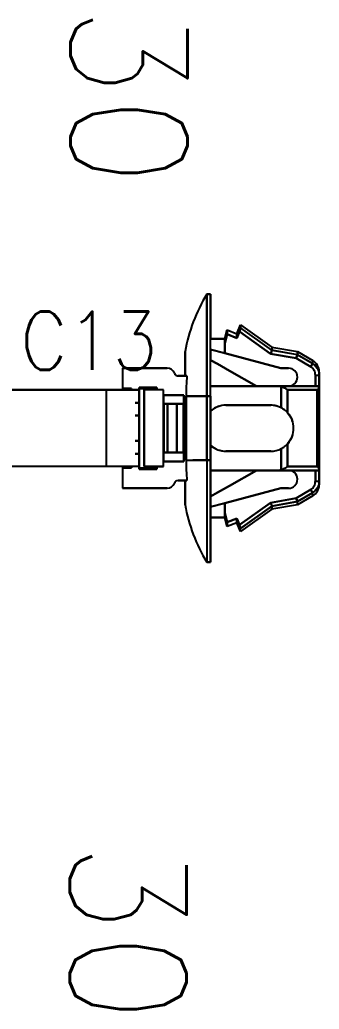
# Model space of a CAD drawing. Header units: inches. Extents: x 47316 to 59086, y 3141 to 11743.
# Drawn here: x 52260.59 to 52273.42, y 8497.09 to 8539.49 of the extents above; entities that cross this region are included whole.
import ezdxf

# ---------------------------------------------------------------- set-up
doc = ezdxf.new("R2010")
doc.units = ezdxf.units.IN
doc.header["$MEASUREMENT"] = 0
doc.styles.get("Standard").update_dxf_attribs({"font": ''})
doc.styles.get('Standard').set_extended_font_data('SimSun')
doc.linetypes.add('_VH_OTCON', pattern='A,0.0001,[7,VeSys.shx,S=0.1,R=0,X=0,Y=0],-0.4,[7,VeSys.shx,S=0.1,R=0,X=0,Y=0],-0.4,["X",Standard,S=1,R=0,X=-0.5,Y=-0.5],-0.0001,[7,VeSys.shx,S=0.1,R=0,X=0,Y=0],-0.4', length=1.2002)

msp = doc.modelspace()

# ---------------------------------------------------------------- linework, layer by layer
at = {"color": 7, "ltscale": 0.0075}
for p, q in [((52268.599, 8527.736), (52268.763, 8527.736)), ((52268.763, 8527.736), (52268.599, 8527.736)), ((52273.415, 8524.254), (52273.251, 8524.254)), ((52273.415, 8524.254), (52273.251, 8524.254)), ((52265.534, 8523.084), (52265.699, 8523.084)), ((52265.699, 8523.084), (52265.534, 8523.084)), ((52268.763, 8523.358), (52268.599, 8523.358)), ((52268.599, 8523.358), (52268.763, 8523.358)), ((52265.699, 8522.537), (52265.534, 8522.537)), ((52265.534, 8522.537), (52265.699, 8522.537)), ((52265.534, 8521.442), (52265.699, 8521.442)), ((52265.699, 8521.442), (52265.534, 8521.442)), ((52265.699, 8520.895), (52265.534, 8520.895)), ((52265.534, 8520.895), (52265.699, 8520.895)), ((52268.599, 8520.621), (52268.763, 8520.621)), ((52268.763, 8520.621), (52268.599, 8520.621)), ((52273.415, 8520.183), (52273.251, 8520.183)), ((52273.251, 8519.725), (52273.415, 8519.725)), ((52273.251, 8519.725), (52273.415, 8519.725)), ((52268.599, 8516.243), (52268.763, 8516.243)), ((52268.763, 8516.243), (52268.599, 8516.243))]:
    msp.add_line(p, q, dxfattribs=at)
at = {"color": 7, "ltscale": 0.2}
for p, q in [((52268.599, 8527.736), (52268.599, 8523.358)), ((52268.599, 8523.358), (52268.599, 8527.736)), ((52268.763, 8523.358), (52268.763, 8527.736)), ((52268.763, 8523.358), (52268.763, 8527.736)), ((52268.599, 8520.621), (52268.599, 8516.243)), ((52268.599, 8520.621), (52268.599, 8516.243)), ((52268.763, 8520.621), (52268.763, 8516.243)), ((52268.763, 8516.243), (52268.763, 8520.621))]:
    msp.add_line(p, q, dxfattribs=at)
at = {"color": 7, "ltscale": 0.087396}
for p, q in [((52268.763, 8527.736), (52268.763, 8525.823)), ((52268.763, 8527.736), (52268.763, 8525.823)), ((52268.763, 8516.243), (52268.763, 8518.156))]:
    msp.add_line(p, q, dxfattribs=at)
at = {"color": 7, "ltscale": 0.019025}
msp.add_line((52269.885, 8526.039), (52270.049, 8526.422), dxfattribs=at)
at = {"color": 7, "ltscale": 0.006177}
msp.add_line((52270.049, 8526.287), (52270.049, 8526.422), dxfattribs=at)
at = {"color": 7, "ltscale": 0.006165}
for p, q in [((52270.049, 8526.422), (52270.049, 8526.287)), ((52271.39, 8525.464), (52271.39, 8525.329)), ((52271.39, 8525.464), (52271.39, 8525.329))]:
    msp.add_line(p, q, dxfattribs=at)
at = {"color": 7, "ltscale": 0.075271}
for p, q in [((52270.049, 8526.422), (52271.39, 8525.464)), ((52271.39, 8525.329), (52270.049, 8526.287)), ((52270.049, 8517.692), (52271.39, 8518.65)), ((52271.39, 8518.65), (52270.049, 8517.692)), ((52271.39, 8518.514), (52270.049, 8517.557))]:
    msp.add_line(p, q, dxfattribs=at)
at = {"color": 7, "ltscale": 0.018174}
msp.add_line((52269.365, 8525.82), (52269.475, 8526.203), dxfattribs=at)
at = {"color": 7, "ltscale": 0.018199}
for p, q in [((52269.365, 8525.636), (52269.475, 8526.019)), ((52269.475, 8526.019), (52269.365, 8525.636)), ((52269.365, 8518.343), (52269.475, 8517.96)), ((52269.475, 8517.96), (52269.365, 8518.343))]:
    msp.add_line(p, q, dxfattribs=at)
at = {"color": 7, "ltscale": 0.000925}
msp.add_line((52269.475, 8526.203), (52269.475, 8526.183), dxfattribs=at)
at = {"color": 7, "ltscale": 0.020195}
for p, q in [((52269.475, 8526.203), (52269.885, 8526.039)), ((52269.475, 8526.019), (52269.885, 8525.855)), ((52269.885, 8525.855), (52269.475, 8526.019)), ((52269.475, 8517.96), (52269.885, 8518.124)), ((52269.885, 8518.124), (52269.475, 8517.96)), ((52269.885, 8517.94), (52269.475, 8517.776))]:
    msp.add_line(p, q, dxfattribs=at)
at = {"color": 7, "ltscale": 0.000912}
for p, q in [((52269.475, 8526.183), (52269.475, 8526.203)), ((52269.885, 8517.94), (52269.885, 8517.96))]:
    msp.add_line(p, q, dxfattribs=at)
at = {"color": 7, "ltscale": 0.002823}
msp.add_line((52269.475, 8526.183), (52269.475, 8526.121), dxfattribs=at)
at = {"color": 7, "ltscale": 0.00282}
for p, q in [((52269.475, 8526.121), (52269.475, 8526.183)), ((52269.885, 8517.96), (52269.885, 8518.022))]:
    msp.add_line(p, q, dxfattribs=at)
at = {"color": 7, "ltscale": 0.004681}
for p, q in [((52269.475, 8526.121), (52269.475, 8526.019)), ((52269.475, 8526.019), (52269.475, 8526.121))]:
    msp.add_line(p, q, dxfattribs=at)
at = {"color": 7, "ltscale": 0.013619}
for p, q in [((52269.885, 8525.855), (52270.003, 8526.129)), ((52270.003, 8526.129), (52269.885, 8525.855)), ((52269.885, 8518.124), (52270.003, 8517.85)), ((52270.003, 8517.85), (52269.885, 8518.124))]:
    msp.add_line(p, q, dxfattribs=at)
at = {"color": 7, "ltscale": 0.000327}
msp.add_line((52269.885, 8526.032), (52269.885, 8526.039), dxfattribs=at)
at = {"color": 7, "ltscale": 0.008441}
for p, q in [((52269.885, 8526.039), (52269.885, 8525.855)), ((52269.365, 8525.82), (52269.365, 8525.636)), ((52269.365, 8525.636), (52269.365, 8525.82))]:
    msp.add_line(p, q, dxfattribs=at)
at = {"color": 7, "ltscale": 0.008429}
for p, q in [((52269.885, 8525.855), (52269.885, 8526.039)), ((52269.475, 8517.96), (52269.475, 8517.776))]:
    msp.add_line(p, q, dxfattribs=at)
at = {"color": 7, "ltscale": 0.00033}
for p, q in [((52269.885, 8526.039), (52269.885, 8526.032)), ((52269.365, 8525.813), (52269.365, 8525.82)), ((52269.365, 8518.158), (52269.365, 8518.166))]:
    msp.add_line(p, q, dxfattribs=at)
at = {"color": 7, "ltscale": 0.001593}
msp.add_line((52269.886, 8525.997), (52269.885, 8526.032), dxfattribs=at)
at = {"color": 7, "ltscale": 0.003809}
msp.add_line((52269.885, 8526.032), (52269.885, 8525.948), dxfattribs=at)
at = {"color": 7, "ltscale": 0.004291}
msp.add_line((52269.885, 8525.948), (52269.885, 8525.855), dxfattribs=at)
at = {"color": 7, "ltscale": 0.074459}
for p, q in [((52270.003, 8526.129), (52271.329, 8525.181)), ((52271.329, 8525.181), (52270.003, 8526.129)), ((52270.003, 8517.85), (52271.329, 8518.798)), ((52271.329, 8518.798), (52270.003, 8517.85))]:
    msp.add_line(p, q, dxfattribs=at)
at = {"color": 7, "ltscale": 0.075264}
msp.add_line((52271.39, 8525.329), (52270.05, 8526.287), dxfattribs=at)
at = {"color": 7, "ltscale": 0.027499}
for p, q in [((52269.365, 8525.82), (52268.763, 8525.82)), ((52268.763, 8525.82), (52269.365, 8525.82)), ((52269.365, 8518.158), (52268.763, 8518.158)), ((52268.763, 8518.158), (52269.365, 8518.158))]:
    msp.add_line(p, q, dxfattribs=at)
at = {"color": 7, "ltscale": 0.008432}
msp.add_line((52269.365, 8525.636), (52269.365, 8525.82), dxfattribs=at)
at = {"color": 7, "ltscale": 0.000342}
for p, q in [((52269.365, 8525.82), (52269.365, 8525.813)), ((52269.365, 8518.166), (52269.365, 8518.158))]:
    msp.add_line(p, q, dxfattribs=at)
at = {"color": 7, "ltscale": 0.000286}
for p, q in [((52269.367, 8525.819), (52269.365, 8525.813)), ((52269.365, 8525.813), (52269.367, 8525.819))]:
    msp.add_line(p, q, dxfattribs=at)
at = {"color": 7, "ltscale": 0.002209}
msp.add_line((52269.366, 8525.765), (52269.365, 8525.813), dxfattribs=at)
at = {"color": 7, "ltscale": 0.003674}
for p, q in [((52269.365, 8525.813), (52269.365, 8525.733)), ((52269.365, 8518.246), (52269.365, 8518.166))]:
    msp.add_line(p, q, dxfattribs=at)
at = {"color": 7, "ltscale": 0.00434}
msp.add_line((52269.365, 8525.733), (52269.365, 8525.638), dxfattribs=at)
at = {"color": 7, "ltscale": 0.019785}
for p, q in [((52269.365, 8525.203), (52269.365, 8525.636)), ((52269.365, 8525.636), (52269.365, 8525.203)), ((52269.365, 8518.776), (52269.365, 8518.343)), ((52269.365, 8518.343), (52269.365, 8518.776))]:
    msp.add_line(p, q, dxfattribs=at)
at = {"color": 7, "ltscale": 0.047501}
for p, q in [((52267.669, 8524.233), (52267.669, 8525.273)), ((52267.669, 8525.273), (52267.669, 8524.233)), ((52267.669, 8518.706), (52267.669, 8519.746)), ((52267.669, 8519.746), (52267.669, 8518.706))]:
    msp.add_line(p, q, dxfattribs=at)
at = {"color": 7, "ltscale": 0.020602}
for p, q in [((52268.763, 8525.363), (52268.763, 8524.912)), ((52268.763, 8525.363), (52268.763, 8524.912)), ((52268.763, 8518.616), (52268.763, 8519.067))]:
    msp.add_line(p, q, dxfattribs=at)
at = {"color": 7, "ltscale": 0.028456}
for p, q in [((52269.365, 8525.203), (52268.763, 8525.363)), ((52268.763, 8525.363), (52269.365, 8525.203)), ((52269.365, 8518.776), (52268.763, 8518.616)), ((52268.763, 8518.616), (52269.365, 8518.776))]:
    msp.add_line(p, q, dxfattribs=at)
at = {"color": 7, "ltscale": 0.11383}
for p, q in [((52271.773, 8524.562), (52269.365, 8525.203)), ((52269.365, 8525.203), (52271.773, 8524.562)), ((52271.773, 8519.417), (52269.365, 8518.776)), ((52269.365, 8518.776), (52271.773, 8519.417))]:
    msp.add_line(p, q, dxfattribs=at)
at = {"color": 7, "ltscale": 0.004321}
for p, q in [((52271.329, 8525.181), (52271.366, 8525.268)), ((52271.366, 8525.268), (52271.329, 8525.181)), ((52271.366, 8518.711), (52271.329, 8518.798)), ((52271.329, 8518.798), (52271.366, 8518.711))]:
    msp.add_line(p, q, dxfattribs=at)
at = {"color": 7, "ltscale": 0.051095}
for p, q in [((52271.329, 8525.181), (52272.431, 8524.988)), ((52272.431, 8524.988), (52271.329, 8525.181)), ((52271.329, 8518.798), (52272.431, 8518.991)), ((52272.431, 8518.991), (52271.329, 8518.798))]:
    msp.add_line(p, q, dxfattribs=at)
at = {"color": 7, "ltscale": 0.000205}
for p, q in [((52271.366, 8525.268), (52271.367, 8525.273)), ((52271.367, 8525.273), (52271.366, 8525.268)), ((52271.367, 8518.706), (52271.366, 8518.711)), ((52271.366, 8518.711), (52271.367, 8518.706))]:
    msp.add_line(p, q, dxfattribs=at)
at = {"color": 7, "ltscale": 0.002621}
for p, q in [((52271.367, 8525.273), (52271.39, 8525.325)), ((52271.39, 8525.325), (52271.367, 8525.273)), ((52271.39, 8518.653), (52271.367, 8518.706)), ((52271.367, 8518.706), (52271.39, 8518.653))]:
    msp.add_line(p, q, dxfattribs=at)
at = {"color": 7, "ltscale": 0.05076}
for p, q in [((52271.39, 8525.464), (52272.485, 8525.273)), ((52272.485, 8518.706), (52271.39, 8518.514))]:
    msp.add_line(p, q, dxfattribs=at)
at = {"color": 7, "ltscale": 0.050769}
msp.add_line((52272.484, 8525.134), (52271.39, 8525.329), dxfattribs=at)
at = {"color": 7, "ltscale": 0.050773}
for p, q in [((52272.484, 8525.134), (52271.39, 8525.325)), ((52271.39, 8518.653), (52272.484, 8518.845)), ((52272.484, 8518.845), (52271.39, 8518.653))]:
    msp.add_line(p, q, dxfattribs=at)
at = {"color": 7, "ltscale": 0.002806}
for p, q in [((52272.463, 8525.076), (52272.484, 8525.134)), ((52272.484, 8518.845), (52272.463, 8518.903))]:
    msp.add_line(p, q, dxfattribs=at)
at = {"color": 7, "ltscale": 0.00266}
for p, q in [((52272.484, 8525.134), (52272.465, 8525.079)), ((52272.465, 8518.9), (52272.484, 8518.845))]:
    msp.add_line(p, q, dxfattribs=at)
at = {"color": 7, "ltscale": 0.034163}
for p, q in [((52273.13, 8524.757), (52272.484, 8525.134)), ((52272.484, 8518.845), (52273.13, 8519.222))]:
    msp.add_line(p, q, dxfattribs=at)
at = {"color": 7, "ltscale": 0.006219}
msp.add_line((52272.485, 8525.137), (52272.485, 8525.273), dxfattribs=at)
at = {"color": 7, "ltscale": 0.006223}
for p, q in [((52272.485, 8525.273), (52272.485, 8525.137)), ((52272.485, 8518.706), (52272.485, 8518.842)), ((52272.485, 8518.706), (52272.485, 8518.842))]:
    msp.add_line(p, q, dxfattribs=at)
at = {"color": 7, "ltscale": 0.034946}
for p, q in [((52272.485, 8525.273), (52273.144, 8524.885)), ((52273.144, 8519.094), (52272.485, 8518.706))]:
    msp.add_line(p, q, dxfattribs=at)
at = {"color": 7, "ltscale": 0.000128}
for p, q in [((52272.485, 8525.137), (52272.485, 8525.134)), ((52272.485, 8525.134), (52272.485, 8525.137)), ((52272.485, 8518.845), (52272.485, 8518.842))]:
    msp.add_line(p, q, dxfattribs=at)
at = {"color": 7, "ltscale": 0.034208}
for p, q in [((52273.13, 8524.757), (52272.485, 8525.137)), ((52273.13, 8519.222), (52272.485, 8518.842))]:
    msp.add_line(p, q, dxfattribs=at)
at = {"color": 7, "ltscale": 0.015242}
for p, q in [((52269.054, 8524.745), (52268.763, 8524.909)), ((52268.763, 8519.07), (52269.054, 8519.234))]:
    msp.add_line(p, q, dxfattribs=at)
at = {"color": 7, "ltscale": 0.015215}
msp.add_line((52268.763, 8524.909), (52269.053, 8524.745), dxfattribs=at)
at = {"color": 7, "ltscale": 0.02701}
msp.add_line((52269.053, 8524.745), (52269.568, 8524.454), dxfattribs=at)
at = {"color": 7, "ltscale": 0.026985}
for p, q in [((52269.568, 8524.454), (52269.054, 8524.745)), ((52269.054, 8519.234), (52269.568, 8519.525))]:
    msp.add_line(p, q, dxfattribs=at)
at = {"color": 7, "ltscale": 0.004276}
for p, q in [((52272.464, 8525.076), (52272.431, 8524.988)), ((52272.431, 8524.988), (52272.463, 8525.076)), ((52272.463, 8518.903), (52272.431, 8518.991)), ((52272.431, 8518.991), (52272.464, 8518.903))]:
    msp.add_line(p, q, dxfattribs=at)
at = {"color": 7, "ltscale": 0.0329}
for p, q in [((52272.431, 8524.988), (52273.052, 8524.623)), ((52273.052, 8524.623), (52272.431, 8524.988)), ((52272.431, 8518.991), (52273.052, 8519.356)), ((52273.052, 8519.356), (52272.431, 8518.991))]:
    msp.add_line(p, q, dxfattribs=at)
at = {"color": 7, "ltscale": 0.007092}
for p, q in [((52273.13, 8524.757), (52273.052, 8524.623)), ((52273.052, 8524.623), (52273.13, 8524.757)), ((52273.052, 8519.356), (52273.13, 8519.222)), ((52273.13, 8519.222), (52273.052, 8519.356))]:
    msp.add_line(p, q, dxfattribs=at)
at = {"color": 7, "ltscale": 0.005865}
for p, q in [((52273.13, 8524.757), (52273.145, 8524.884)), ((52273.145, 8519.094), (52273.13, 8519.222))]:
    msp.add_line(p, q, dxfattribs=at)
at = {"color": 7, "ltscale": 0.00587}
msp.add_line((52273.146, 8524.885), (52273.131, 8524.757), dxfattribs=at)
at = {"color": 7, "ltscale": 0.039999}
for p, q in [((52264.987, 8524.562), (52264.987, 8523.686)), ((52264.987, 8524.562), (52264.987, 8523.686)), ((52264.987, 8520.293), (52264.987, 8519.417)), ((52264.987, 8520.293), (52264.987, 8519.417))]:
    msp.add_line(p, q, dxfattribs=at)
at = {"color": 7, "ltscale": 0.022501}
for p, q in [((52264.987, 8524.562), (52265.48, 8524.562)), ((52265.48, 8524.562), (52264.987, 8524.562)), ((52264.987, 8519.417), (52265.48, 8519.417)), ((52264.987, 8519.417), (52265.48, 8519.417))]:
    msp.add_line(p, q, dxfattribs=at)
at = {"color": 7, "ltscale": 0.064999}
for p, q in [((52265.48, 8524.562), (52266.903, 8524.562)), ((52266.903, 8524.562), (52265.48, 8524.562)), ((52265.48, 8519.417), (52266.903, 8519.417)), ((52265.48, 8519.417), (52266.903, 8519.417))]:
    msp.add_line(p, q, dxfattribs=at)
at = {"color": 7, "ltscale": 0.064963}
msp.add_line((52269.495, 8524.495), (52270.734, 8523.796), dxfattribs=at)
at = {"color": 7, "ltscale": 0.061156}
for p, q in [((52270.734, 8523.796), (52269.568, 8524.454)), ((52269.568, 8519.525), (52270.734, 8520.183))]:
    msp.add_line(p, q, dxfattribs=at)
at = {"color": 7, "ltscale": 0.061161}
msp.add_line((52269.568, 8524.454), (52270.734, 8523.796), dxfattribs=at)
at = {"color": 7, "ltscale": 0.014999}
for p, q in [((52272.102, 8524.562), (52271.773, 8524.562)), ((52272.102, 8524.562), (52271.773, 8524.562)), ((52271.773, 8524.562), (52272.102, 8524.562)), ((52272.102, 8519.417), (52271.773, 8519.417)), ((52271.773, 8519.417), (52272.102, 8519.417))]:
    msp.add_line(p, q, dxfattribs=at)
at = {"color": 7, "ltscale": 0.020941}
for p, q in [((52273.251, 8524.254), (52273.251, 8523.796)), ((52273.251, 8523.796), (52273.251, 8524.254)), ((52273.415, 8524.254), (52273.415, 8523.796)), ((52273.415, 8523.796), (52273.415, 8524.254)), ((52273.251, 8519.725), (52273.251, 8520.183)), ((52273.251, 8520.183), (52273.251, 8519.725)), ((52273.415, 8520.183), (52273.415, 8519.725)), ((52273.415, 8519.725), (52273.415, 8520.183))]:
    msp.add_line(p, q, dxfattribs=at)
at = {"color": 7, "ltscale": 0.007248}
msp.add_line((52273.415, 8524.254), (52273.415, 8524.413), dxfattribs=at)
at = {"color": 7, "ltscale": 0.001605}
msp.add_line((52273.415, 8524.369), (52273.415, 8524.404), dxfattribs=at)
at = {"color": 7, "ltscale": 0.006183}
msp.add_line((52273.415, 8524.389), (52273.415, 8524.254), dxfattribs=at)
at = {"color": 7, "ltscale": 0.004422}
msp.add_line((52273.415, 8524.254), (52273.415, 8524.351), dxfattribs=at)
at = {"color": 7, "ltscale": 0.012915}
msp.add_line((52273.415, 8524.351), (52273.415, 8524.068), dxfattribs=at)
at = {"color": 7, "ltscale": 0.017476}
for p, q in [((52267.367, 8524.233), (52267.75, 8524.233)), ((52267.367, 8519.746), (52267.75, 8519.746))]:
    msp.add_line(p, q, dxfattribs=at)
at = {"color": 7, "ltscale": 0.017471}
for p, q in [((52267.749, 8524.233), (52267.367, 8524.233)), ((52267.749, 8519.746), (52267.367, 8519.746))]:
    msp.add_line(p, q, dxfattribs=at)
at = {"color": 7, "ltscale": 0.00369}
for p, q in [((52267.669, 8524.233), (52267.75, 8524.233)), ((52267.75, 8519.746), (52267.669, 8519.746))]:
    msp.add_line(p, q, dxfattribs=at)
at = {"color": 7, "ltscale": 0.012512}
for p, q in [((52273.415, 8524.068), (52273.415, 8523.794)), ((52273.415, 8520.185), (52273.415, 8519.911))]:
    msp.add_line(p, q, dxfattribs=at)
at = {"color": 0, "ltscale": 0.378893}
msp.add_line((52264.281, 8523.631), (52257.781, 8523.631), dxfattribs=at)
at = {"color": 0, "ltscale": 0.37888}
msp.add_line((52264.281, 8523.631), (52257.781, 8523.631), dxfattribs=at)
at = {"color": 7, "ltscale": 0.0644}
for p, q in [((52264.281, 8523.631), (52265.691, 8523.631)), ((52265.691, 8523.631), (52264.281, 8523.631)), ((52265.691, 8520.348), (52264.281, 8520.348)), ((52265.691, 8520.348), (52264.281, 8520.348))]:
    msp.add_line(p, q, dxfattribs=at)
at = {"color": 7, "ltscale": 0.0175}
for p, q in [((52264.987, 8523.686), (52265.37, 8523.686)), ((52265.37, 8523.686), (52264.987, 8523.686)), ((52264.987, 8520.293), (52265.37, 8520.293)), ((52264.987, 8520.293), (52265.37, 8520.293)), ((52265.37, 8520.293), (52264.987, 8520.293))]:
    msp.add_line(p, q, dxfattribs=at)
at = {"color": 7, "ltscale": 0.002499}
for p, q in [((52264.987, 8523.686), (52264.987, 8523.631)), ((52265.37, 8523.631), (52265.37, 8523.686)), ((52265.37, 8523.686), (52265.37, 8523.631)), ((52265.699, 8523.741), (52265.699, 8523.686)), ((52265.699, 8523.686), (52265.699, 8523.741)), ((52265.699, 8523.686), (52265.699, 8523.741)), ((52266.41, 8523.631), (52266.41, 8523.686)), ((52266.41, 8523.686), (52266.41, 8523.631)), ((52266.41, 8523.631), (52266.41, 8523.686)), ((52264.987, 8520.348), (52264.987, 8520.293)), ((52265.37, 8520.293), (52265.37, 8520.348)), ((52265.37, 8520.348), (52265.37, 8520.293)), ((52265.699, 8520.238), (52265.699, 8520.293)), ((52265.699, 8520.238), (52265.699, 8520.293)), ((52266.41, 8520.293), (52266.41, 8520.348)), ((52266.41, 8520.348), (52266.41, 8520.293)), ((52266.41, 8520.293), (52266.41, 8520.348))]:
    msp.add_line(p, q, dxfattribs=at)
at = {"color": 7, "ltscale": 2.6e-05}
for p, q in [((52264.987, 8523.686), (52264.988, 8523.686)), ((52264.988, 8520.293), (52264.987, 8520.293))]:
    msp.add_line(p, q, dxfattribs=at)
at = {"color": 7, "ltscale": 0.035001}
for p, q in [((52266.465, 8523.741), (52265.699, 8523.741)), ((52266.465, 8523.741), (52265.699, 8523.741)), ((52265.699, 8523.741), (52266.465, 8523.741)), ((52268.763, 8520.621), (52267.997, 8520.621)), ((52268.763, 8520.621), (52267.997, 8520.621)), ((52265.699, 8520.238), (52266.465, 8520.238)), ((52266.465, 8520.238), (52265.699, 8520.238))]:
    msp.add_line(p, q, dxfattribs=at)
at = {"color": 7, "ltscale": 0.032501}
for p, q in [((52265.699, 8523.686), (52266.41, 8523.686)), ((52266.41, 8523.686), (52265.699, 8523.686)), ((52265.699, 8520.293), (52266.41, 8520.293)), ((52265.699, 8520.293), (52266.41, 8520.293))]:
    msp.add_line(p, q, dxfattribs=at)
at = {"color": 7, "ltscale": 0.154999}
for p, q in [((52265.699, 8520.293), (52265.699, 8523.686)), ((52265.699, 8523.686), (52265.699, 8520.293))]:
    msp.add_line(p, q, dxfattribs=at)
at = {"color": 7, "ltscale": 0.0375}
for p, q in [((52266.738, 8523.631), (52265.917, 8523.631)), ((52266.738, 8523.631), (52265.917, 8523.631)), ((52265.917, 8520.348), (52266.738, 8520.348)), ((52266.738, 8520.348), (52265.917, 8520.348))]:
    msp.add_line(p, q, dxfattribs=at)
at = {"color": 7, "ltscale": 0.15}
for p, q in [((52265.917, 8523.631), (52265.917, 8520.348)), ((52265.917, 8520.348), (52265.917, 8523.631)), ((52266.738, 8520.348), (52266.738, 8523.631)), ((52266.738, 8520.348), (52266.738, 8523.631)), ((52273.333, 8523.631), (52273.333, 8520.348)), ((52273.333, 8520.348), (52273.333, 8523.631))]:
    msp.add_line(p, q, dxfattribs=at)
at = {"color": 7, "ltscale": 0.004999}
for p, q in [((52266.465, 8523.631), (52266.465, 8523.741)), ((52266.465, 8523.741), (52266.465, 8523.631)), ((52266.465, 8520.238), (52266.465, 8520.348)), ((52266.465, 8520.348), (52266.465, 8520.238))]:
    msp.add_line(p, q, dxfattribs=at)
at = {"color": 7, "ltscale": 0.040002}
for p, q in [((52267.614, 8523.412), (52266.738, 8523.412)), ((52267.614, 8523.412), (52266.738, 8523.412)), ((52266.738, 8523.412), (52267.614, 8523.412)), ((52266.738, 8520.566), (52267.614, 8520.566)), ((52267.614, 8520.566), (52266.738, 8520.566))]:
    msp.add_line(p, q, dxfattribs=at)
at = {"color": 7, "ltscale": 0.017502}
for p, q in [((52266.738, 8523.412), (52266.738, 8523.029)), ((52266.738, 8520.95), (52266.738, 8520.566))]:
    msp.add_line(p, q, dxfattribs=at)
at = {"color": 7, "ltscale": 0.129999}
for p, q in [((52267.614, 8520.566), (52267.614, 8523.412)), ((52267.614, 8523.412), (52267.614, 8520.566))]:
    msp.add_line(p, q, dxfattribs=at)
at = {"color": 7, "ltscale": 0.089999}
for p, q in [((52270.734, 8523.796), (52268.763, 8523.796)), ((52268.763, 8523.796), (52270.734, 8523.796)), ((52268.763, 8520.183), (52270.734, 8520.183)), ((52270.734, 8520.183), (52268.763, 8520.183))]:
    msp.add_line(p, q, dxfattribs=at)
at = {"color": 7, "ltscale": 0.039936}
for p, q in [((52271.608, 8523.796), (52270.734, 8523.796)), ((52270.734, 8523.796), (52271.608, 8523.796)), ((52270.734, 8520.183), (52271.608, 8520.183)), ((52271.608, 8520.183), (52270.734, 8520.183))]:
    msp.add_line(p, q, dxfattribs=at)
at = {"color": 7, "ltscale": 0.082565}
for p, q in [((52271.608, 8523.796), (52273.415, 8523.796)), ((52273.415, 8523.796), (52271.608, 8523.796)), ((52273.415, 8520.183), (52271.608, 8520.183)), ((52271.608, 8520.183), (52273.415, 8520.183))]:
    msp.add_line(p, q, dxfattribs=at)
at = {"color": 7, "ltscale": 0.041339}
for p, q in [((52271.792, 8522.863), (52271.792, 8523.768)), ((52271.792, 8523.768), (52271.792, 8522.863)), ((52271.792, 8520.211), (52271.792, 8521.116)), ((52271.792, 8521.116), (52271.792, 8520.211))]:
    msp.add_line(p, q, dxfattribs=at)
at = {"color": 7, "ltscale": 0.002635}
for p, q in [((52271.792, 8523.768), (52271.846, 8523.747)), ((52271.846, 8520.231), (52271.792, 8520.211))]:
    msp.add_line(p, q, dxfattribs=at)
at = {"color": 7, "ltscale": 0.002634}
for p, q in [((52271.846, 8523.747), (52271.792, 8523.768)), ((52271.792, 8520.211), (52271.846, 8520.232))]:
    msp.add_line(p, q, dxfattribs=at)
at = {"color": 7, "ltscale": 0.057954}
for p, q in [((52273.333, 8523.631), (52272.064, 8523.631)), ((52272.064, 8523.631), (52273.333, 8523.631)), ((52272.064, 8520.348), (52273.333, 8520.348)), ((52273.333, 8520.348), (52272.064, 8520.348))]:
    msp.add_line(p, q, dxfattribs=at)
at = {"color": 7, "ltscale": 0.044711}
for p, q in [((52272.064, 8523.631), (52272.064, 8522.653)), ((52272.064, 8522.653), (52272.064, 8523.631)), ((52272.064, 8521.326), (52272.064, 8520.348)), ((52272.064, 8520.348), (52272.064, 8521.326))]:
    msp.add_line(p, q, dxfattribs=at)
at = {"color": 7, "ltscale": 0.000399}
msp.add_line((52273.414, 8523.767), (52273.415, 8523.776), dxfattribs=at)
at = {"color": 7, "ltscale": 0.000995}
for p, q in [((52273.415, 8523.796), (52273.415, 8523.774)), ((52273.415, 8523.774), (52273.415, 8523.796)), ((52273.415, 8520.205), (52273.415, 8520.183)), ((52273.415, 8520.183), (52273.415, 8520.205))]:
    msp.add_line(p, q, dxfattribs=at)
at = {"color": 7, "ltscale": 0.163214}
msp.add_line((52273.415, 8523.776), (52273.415, 8520.203), dxfattribs=at)
at = {"color": 7, "ltscale": 0.163013}
msp.add_line((52273.415, 8520.205), (52273.415, 8523.774), dxfattribs=at)
at = {"color": 7, "ltscale": 0.000368}
msp.add_line((52265.69, 8523.084), (52265.699, 8523.084), dxfattribs=at)
at = {"color": 7, "ltscale": 0.025}
for p, q in [((52265.691, 8523.084), (52265.691, 8522.537)), ((52265.691, 8523.084), (52265.691, 8522.537)), ((52265.691, 8521.442), (52265.691, 8520.895)), ((52265.691, 8521.442), (52265.691, 8520.895)), ((52265.699, 8521.442), (52265.699, 8520.895)), ((52265.534, 8519.417), (52264.987, 8519.417))]:
    msp.add_line(p, q, dxfattribs=at)
at = {"color": 7, "ltscale": 0.023056}
msp.add_line((52265.699, 8523.041), (52265.699, 8522.537), dxfattribs=at)
at = {"color": 7, "ltscale": 0.00087}
for p, q in [((52266.757, 8523.029), (52266.738, 8523.029)), ((52266.738, 8523.029), (52266.757, 8523.029)), ((52266.757, 8520.95), (52266.738, 8520.95)), ((52266.738, 8520.95), (52266.757, 8520.95))]:
    msp.add_line(p, q, dxfattribs=at)
at = {"color": 7, "ltscale": 0.095001}
for p, q in [((52266.757, 8520.95), (52266.757, 8523.029)), ((52266.757, 8523.029), (52266.757, 8520.95)), ((52266.92, 8520.95), (52266.92, 8523.029)), ((52266.92, 8523.029), (52266.92, 8520.95)), ((52267.311, 8523.029), (52267.311, 8520.95)), ((52267.311, 8520.95), (52267.311, 8523.029)), ((52267.582, 8523.029), (52267.582, 8520.95))]:
    msp.add_line(p, q, dxfattribs=at)
at = {"color": 7, "ltscale": 0.007443}
for p, q in [((52266.92, 8523.029), (52266.757, 8523.029)), ((52266.757, 8523.029), (52266.92, 8523.029)), ((52266.92, 8520.95), (52266.757, 8520.95)), ((52266.757, 8520.95), (52266.92, 8520.95))]:
    msp.add_line(p, q, dxfattribs=at)
at = {"color": 7, "ltscale": 0.017839}
for p, q in [((52267.311, 8523.029), (52266.92, 8523.029)), ((52266.92, 8523.029), (52267.311, 8523.029)), ((52267.311, 8520.95), (52266.92, 8520.95)), ((52266.92, 8520.95), (52267.311, 8520.95))]:
    msp.add_line(p, q, dxfattribs=at)
at = {"color": 7, "ltscale": 0.012407}
for p, q in [((52267.582, 8523.029), (52267.311, 8523.029)), ((52267.582, 8520.95), (52267.311, 8520.95))]:
    msp.add_line(p, q, dxfattribs=at)
at = {"color": 7, "ltscale": 0.013841}
for p, q in [((52267.311, 8523.029), (52267.614, 8523.029)), ((52267.614, 8520.95), (52267.311, 8520.95))]:
    msp.add_line(p, q, dxfattribs=at)
at = {"color": 7, "ltscale": 0.001447}
msp.add_line((52267.582, 8523.029), (52267.614, 8523.029), dxfattribs=at)
at = {"color": 7, "ltscale": 0.040569}
for p, q in [((52268.599, 8523.358), (52267.711, 8523.358)), ((52267.711, 8520.621), (52268.599, 8520.621))]:
    msp.add_line(p, q, dxfattribs=at)
at = {"color": 7, "ltscale": 0.125}
for p, q in [((52267.711, 8523.358), (52267.711, 8520.621)), ((52267.711, 8520.621), (52267.711, 8523.358)), ((52268.599, 8523.358), (52268.599, 8520.621)), ((52268.599, 8520.621), (52268.599, 8523.358)), ((52268.763, 8523.358), (52268.763, 8520.621)), ((52268.763, 8520.621), (52268.763, 8523.358))]:
    msp.add_line(p, q, dxfattribs=at)
at = {"color": 7, "ltscale": 0.040567}
for p, q in [((52267.711, 8523.358), (52268.599, 8523.358)), ((52267.711, 8520.621), (52268.599, 8520.621))]:
    msp.add_line(p, q, dxfattribs=at)
at = {"color": 7, "ltscale": 0.02751}
msp.add_line((52268.599, 8523.358), (52267.997, 8523.358), dxfattribs=at)
msp.add_line((52268.599, 8523.358), (52267.997, 8523.358), dxfattribs=at)
at = {"color": 7, "ltscale": 0.0875}
for p, q in [((52269.42, 8522.975), (52271.336, 8522.975)), ((52271.336, 8522.975), (52269.42, 8522.975)), ((52271.336, 8522.975), (52269.42, 8522.975)), ((52271.336, 8521.004), (52269.42, 8521.004)), ((52269.42, 8521.004), (52271.336, 8521.004)), ((52268.763, 8518.158), (52268.763, 8516.243))]:
    msp.add_line(p, q, dxfattribs=at)
at = {"color": 7, "ltscale": 0.000598}
msp.add_line((52272.064, 8522.652), (52272.055, 8522.662), dxfattribs=at)
at = {"color": 7, "ltscale": 0.000322}
msp.add_line((52265.699, 8521.442), (52265.691, 8521.442), dxfattribs=at)
at = {"color": 7, "ltscale": 0.001863}
msp.add_line((52272.037, 8521.298), (52272.065, 8521.327), dxfattribs=at)
at = {"color": 7, "ltscale": 0.000505}
msp.add_line((52272.064, 8521.326), (52272.057, 8521.318), dxfattribs=at)
at = {"color": 7, "ltscale": 0.023952}
msp.add_line((52267.263, 8520.95), (52266.738, 8520.95), dxfattribs=at)
at = {"color": 7, "ltscale": 0.014789}
msp.add_line((52267.29, 8520.95), (52267.614, 8520.95), dxfattribs=at)
at = {"color": 7, "ltscale": 0.108633}
msp.add_line((52264.987, 8520.348), (52262.609, 8520.348), dxfattribs=at)
at = {"color": 7, "ltscale": 0.098454}
msp.add_line((52264.987, 8520.348), (52262.832, 8520.348), dxfattribs=at)
at = {"color": 7, "ltscale": 0.057913}
msp.add_line((52264.987, 8520.348), (52263.719, 8520.348), dxfattribs=at)
at = {"color": 7, "ltscale": 0.021939}
msp.add_line((52265.699, 8520.293), (52266.179, 8520.293), dxfattribs=at)
at = {"color": 7, "ltscale": 0.000629}
msp.add_line((52265.699, 8520.252), (52265.699, 8520.238), dxfattribs=at)
at = {"color": 7, "ltscale": 0.010562}
msp.add_line((52266.41, 8520.293), (52266.179, 8520.293), dxfattribs=at)
at = {"color": 7, "ltscale": 0.002502}
msp.add_line((52266.465, 8520.348), (52266.41, 8520.348), dxfattribs=at)
at = {"color": 7, "ltscale": 0.065039}
msp.add_line((52270.734, 8520.183), (52269.494, 8519.483), dxfattribs=at)
at = {"color": 7, "ltscale": 0.06116}
msp.add_line((52270.734, 8520.183), (52269.568, 8519.525), dxfattribs=at)
at = {"color": 7, "ltscale": 0.040697}
msp.add_line((52270.53, 8520.183), (52269.639, 8520.183), dxfattribs=at)
at = {"color": 7, "ltscale": 0.040701}
msp.add_line((52269.639, 8520.183), (52270.53, 8520.183), dxfattribs=at)
at = {"color": 7, "ltscale": 0.048712}
msp.add_line((52271.8, 8520.183), (52270.734, 8520.183), dxfattribs=at)
at = {"color": 7, "ltscale": 0.008279}
msp.add_line((52271.981, 8520.183), (52271.8, 8520.183), dxfattribs=at)
at = {"color": 7, "ltscale": 0.005516}
msp.add_line((52272.102, 8520.183), (52271.981, 8520.183), dxfattribs=at)
at = {"color": 7, "ltscale": 0.052501}
msp.add_line((52273.251, 8520.183), (52272.102, 8520.183), dxfattribs=at)
at = {"color": 7, "ltscale": 0.013786}
msp.add_line((52267.669, 8519.746), (52267.367, 8519.746), dxfattribs=at)
at = {"color": 7, "ltscale": 0.015717}
msp.add_line((52273.415, 8519.567), (52273.415, 8519.911), dxfattribs=at)
at = {"color": 7, "ltscale": 0.015729}
msp.add_line((52273.415, 8519.911), (52273.415, 8519.566), dxfattribs=at)
at = {"color": 7, "ltscale": 0.0625}
msp.add_line((52266.903, 8519.417), (52265.534, 8519.417), dxfattribs=at)
at = {"color": 7, "ltscale": 0.015289}
msp.add_line((52269.054, 8519.235), (52268.762, 8519.07), dxfattribs=at)
at = {"color": 7, "ltscale": 0.02697}
msp.add_line((52269.568, 8519.525), (52269.054, 8519.235), dxfattribs=at)
at = {"color": 7, "ltscale": 0.005864}
msp.add_line((52273.146, 8519.094), (52273.13, 8519.222), dxfattribs=at)
at = {"color": 7, "ltscale": 0.020749}
msp.add_line((52268.763, 8519.07), (52268.763, 8518.616), dxfattribs=at)
at = {"color": 7, "ltscale": 0.006299}
msp.add_line((52269.365, 8518.343), (52269.366, 8518.205), dxfattribs=at)
at = {"color": 7, "ltscale": 0.006305}
msp.add_line((52269.365, 8518.205), (52269.365, 8518.343), dxfattribs=at)
at = {"color": 7, "ltscale": 0.00329}
msp.add_line((52269.365, 8518.318), (52269.365, 8518.246), dxfattribs=at)
at = {"color": 7, "ltscale": 0.006641}
msp.add_line((52269.365, 8518.158), (52269.365, 8518.304), dxfattribs=at)
at = {"color": 7, "ltscale": 0.006168}
for p, q in [((52271.39, 8518.65), (52271.39, 8518.514)), ((52271.39, 8518.514), (52271.39, 8518.65))]:
    msp.add_line(p, q, dxfattribs=at)
at = {"color": 7, "ltscale": 0.001825}
msp.add_line((52269.365, 8518.166), (52269.366, 8518.206), dxfattribs=at)
at = {"color": 7, "ltscale": 0.002142}
msp.add_line((52269.366, 8518.205), (52269.365, 8518.158), dxfattribs=at)
at = {"color": 7, "ltscale": 0.002136}
msp.add_line((52269.365, 8518.158), (52269.365, 8518.205), dxfattribs=at)
at = {"color": 7, "ltscale": 0.018183}
msp.add_line((52269.475, 8517.776), (52269.365, 8518.158), dxfattribs=at)
at = {"color": 7, "ltscale": 0.008438}
msp.add_line((52269.475, 8517.776), (52269.475, 8517.96), dxfattribs=at)
at = {"color": 7, "ltscale": 0.004715}
msp.add_line((52269.885, 8518.124), (52269.886, 8518.021), dxfattribs=at)
at = {"color": 7, "ltscale": 0.004687}
msp.add_line((52269.885, 8518.022), (52269.885, 8518.124), dxfattribs=at)
at = {"color": 7, "ltscale": 0.002869}
msp.add_line((52269.885, 8518.01), (52269.885, 8517.947), dxfattribs=at)
at = {"color": 7, "ltscale": 0.002856}
msp.add_line((52269.885, 8517.947), (52269.886, 8518.009), dxfattribs=at)
at = {"color": 7, "ltscale": 0.002832}
msp.add_line((52269.886, 8518.021), (52269.886, 8517.959), dxfattribs=at)
at = {"color": 7, "ltscale": 0.0009}
msp.add_line((52269.886, 8517.959), (52269.886, 8517.939), dxfattribs=at)
at = {"color": 7, "ltscale": 0.019}
msp.add_line((52270.049, 8517.557), (52269.886, 8517.939), dxfattribs=at)
at = {"color": 7, "ltscale": 0.002185}
msp.add_line((52269.475, 8517.866), (52269.475, 8517.818), dxfattribs=at)
at = {"color": 7, "ltscale": 0.005249}
msp.add_line((52270.049, 8517.578), (52270.049, 8517.693), dxfattribs=at)
at = {"color": 7, "ltscale": 0.005222}
msp.add_line((52270.049, 8517.577), (52270.049, 8517.692), dxfattribs=at)
at = {"color": 7, "ltscale": 0.000916}
msp.add_line((52270.049, 8517.558), (52270.049, 8517.578), dxfattribs=at)
at = {"color": 7, "ltscale": 0.000903}
msp.add_line((52270.049, 8517.558), (52270.049, 8517.577), dxfattribs=at)
at = {"color": 7, "ltscale": 4.3e-05}
msp.add_line((52270.049, 8517.557), (52270.049, 8517.558), dxfattribs=at)
at = {"color": 7, "ltscale": 4.9e-05}
msp.add_line((52270.049, 8517.557), (52270.049, 8517.558), dxfattribs=at)
at = {"color": 7}
for points in [[(52273.13, 8524.757), (52273.249, 8524.664), (52273.339, 8524.543), (52273.395, 8524.404), (52273.415, 8524.254)], [(52273.13, 8524.757), (52273.23, 8524.684), (52273.31, 8524.591), (52273.379, 8524.457), (52273.415, 8524.254)], [(52272.064, 8522.653), (52272.203, 8522.457), (52272.255, 8522.345)], [(52272.255, 8521.634), (52272.203, 8521.522), (52272.064, 8521.326)], [(52273.415, 8519.725), (52273.395, 8519.575), (52273.338, 8519.434), (52273.249, 8519.314), (52273.13, 8519.222)], [(52273.415, 8519.725), (52273.396, 8519.577), (52273.341, 8519.438), (52273.272, 8519.338), (52273.13, 8519.222)]]:
    msp.add_lwpolyline(points, dxfattribs=at)
at = {"color": 0}
msp.add_lwpolyline([(52264.281, 8523.631), (52264.281, 8520.348), (52257.781, 8520.348), (52257.781, 8523.631)], close=True, dxfattribs=at)
at = {"color": 7}
for centre, radius, start, end in [((52274.694, 8524.026), 7.135, 148.6734, 169.9357), ((52274.694, 8524.026), 7.135, 148.6734, 169.9357), ((52269.245, 8526.457), 0.825, 336.5546, 343.5173), ((52269.209, 8526.47), 0.865, 336.715, 343.359), ((52269.787, 8526.307), 0.264, 341.3817, 355.6108), ((52269.783, 8526.308), 0.268, 341.5222, 355.5584), ((52272.857, 8524.406), 0.559, 0.6574, 58.8475), ((52266.903, 8524.233), 0.328, 19.4712, 90), ((52266.903, 8524.233), 0.328, 19.4707, 90.0006), ((52267.367, 8524.398), 0.165, 199.5431, 227.7308), ((52267.368, 8524.399), 0.166, 199.7868, 269.6844), ((52267.367, 8524.398), 0.164, 199.4907, 269.9809), ((52272.102, 8524.179), 0.383, 270.0079, 89.9921), ((52272.102, 8524.179), 0.383, 270.0245, 89.9755), ((52272.858, 8524.294), 0.382, 43.0347, 59.4711), ((52272.739, 8524.14), 0.576, 46.2971, 57.0928), ((52272.838, 8524.276), 0.409, 27.6521, 43.0236), ((52272.861, 8524.294), 0.38, 26.8107, 43.3936), ((52272.811, 8524.262), 0.44, 13.3041, 27.6201), ((52272.832, 8524.269), 0.417, 13.2388, 28.1605), ((52272.784, 8524.255), 0.467, 359.877, 13.354), ((52272.563, 8524.232), 0.688, 1.791, 10.9305), ((52280.29, 8523.175), 12.585, 175.1752, 177.1742), ((52277.269, 8523.384), 9.557, 174.902, 177.5344), ((52277.76, 8523.359), 10.049, 177.5107, 180.0063), ((52280.552, 8523.309), 12.841, 177.8296, 179.7826), ((52271.608, 8523.177), 0.619, 72.7481, 90.0379), ((52271.613, 8523.207), 0.589, 72.3665, 90.5393), ((52271.404, 8522.684), 1.151, 62.6577, 67.4331), ((52271.4, 8522.674), 1.162, 62.7219, 67.4536), ((52271.116, 8522.137), 1.77, 57.6022, 62.5141), ((52271.132, 8522.164), 1.738, 57.5519, 62.4578), ((52272.922, 8523.997), 0.55, 318.2977, 328.9488), ((52272.908, 8524.007), 0.567, 318.4937, 328.8197), ((52273.201, 8523.828), 0.224, 329.2021, 338.8182), ((52273.201, 8523.828), 0.223, 329.3169, 338.9701), ((52273.336, 8523.777), 0.0794, 337.7787, 357.3333), ((52273.336, 8523.778), 0.0799, 337.7277, 357.123), ((52269.42, 8521.99), 0.985, 89.9744, 131.8082), ((52269.426, 8521.975), 1, 90.3271, 131.5148), ((52271.336, 8521.989), 0.985, 62.4207, 89.9996), ((52271.336, 8521.989), 0.985, 75.5164, 89.9998), ((52271.335, 8521.983), 0.992, 75.3918, 89.9518), ((52271.335, 8521.982), 0.993, 74.7319, 89.944), ((52271.331, 8521.982), 0.993, 62.3971, 89.7505), ((52269.419, 8521.992), 0.983, 107.7035, 131.8454), ((52271.333, 8521.979), 0.995, 52.952, 62.5749), ((52271.333, 8521.986), 0.99, 52.6881, 62.3734), ((52271.361, 8522.015), 0.949, 42.1985, 52.9728), ((52271.335, 8521.988), 0.986, 42.3338, 52.703), ((52271.323, 8521.986), 0.997, 21.0984, 41.9992), ((52271.334, 8521.988), 0.987, 15.003, 24.1628), ((52271.335, 8521.989), 0.985, 16.5108, 23.4668), ((52271.336, 8521.986), 0.985, 0.212, 21.3542), ((52271.321, 8521.988), 1, 0.066, 20.9012), ((52271.335, 8521.99), 0.986, 330.0689, 343.5652), ((52271.336, 8521.993), 0.985, 338.6458, 359.788), ((52271.32, 8521.991), 1, 339.1009, 359.9344), ((52271.361, 8521.964), 0.949, 307.0272, 317.8015), ((52271.335, 8521.991), 0.986, 307.297, 317.6662), ((52271.324, 8521.993), 0.997, 317.9955, 338.9005), ((52269.42, 8521.989), 0.984, 228.1813, 270.0244), ((52269.426, 8522.004), 1, 228.4852, 269.6729), ((52269.421, 8521.996), 0.991, 252.0866, 269.9516), ((52271.331, 8521.997), 0.993, 270.2495, 297.6029), ((52271.336, 8521.989), 0.985, 270.0004, 297.5793), ((52271.335, 8521.996), 0.992, 270.0488, 284.3908), ((52271.333, 8522), 0.995, 297.4251, 307.048), ((52271.333, 8521.993), 0.99, 297.6266, 307.3119), ((52280.552, 8520.67), 12.841, 180.2174, 182.1704), ((52277.761, 8520.62), 10.05, 179.9939, 182.4892), ((52280.552, 8520.67), 12.841, 180.2174, 182.1704), ((52280.29, 8520.804), 12.585, 182.8258, 184.8248), ((52277.268, 8520.595), 9.556, 182.4655, 185.0982), ((52271.608, 8520.802), 0.619, 269.9621, 287.2519), ((52271.613, 8520.772), 0.589, 269.457, 287.6365), ((52271.4, 8521.305), 1.162, 292.5469, 297.2773), ((52271.404, 8521.295), 1.151, 292.5671, 297.342), ((52271.116, 8521.842), 1.77, 297.4856, 302.3982), ((52271.132, 8521.814), 1.738, 297.542, 302.4484), ((52272.102, 8519.8), 0.383, 270.0079, 89.9921), ((52272.102, 8519.8), 0.383, 270.0245, 89.9755), ((52272.923, 8519.983), 0.548, 31.0217, 41.6949), ((52272.909, 8519.972), 0.566, 31.1911, 41.5329), ((52273.201, 8520.151), 0.224, 21.1833, 30.7947), ((52273.201, 8520.151), 0.223, 21.0314, 30.6778), ((52273.335, 8520.198), 0.0802, 3.4236, 24.5804), ((52273.335, 8520.198), 0.081, 3.684, 24.5891), ((52273.336, 8520.202), 0.0794, 2.667, 22.2233), ((52273.336, 8520.201), 0.0799, 2.8797, 22.2757), ((52266.903, 8519.746), 0.328, 269.9994, 340.5293), ((52266.903, 8519.746), 0.328, 270, 340.5288), ((52266.903, 8519.746), 0.328, 269.9995, 340.5294), ((52267.368, 8519.58), 0.166, 90.3156, 160.2132), ((52267.367, 8519.581), 0.164, 90.0195, 160.5097), ((52267.368, 8519.581), 0.166, 147.0425, 160.4553), ((52272.811, 8519.717), 0.44, 332.4141, 346.7359), ((52272.833, 8519.71), 0.416, 331.8404, 346.7535), ((52272.563, 8519.746), 0.688, 349.1161, 358.2318), ((52272.783, 8519.724), 0.468, 346.6879, 0.119), ((52272.858, 8519.685), 0.382, 300.5337, 317.0049), ((52272.738, 8519.84), 0.577, 302.9454, 313.7059), ((52272.861, 8519.685), 0.381, 316.6533, 333.1845), ((52272.838, 8519.703), 0.409, 317.0192, 332.3839), ((52272.857, 8519.572), 0.559, 301.1509, 359.3427), ((52274.694, 8519.953), 7.135, 190.0643, 211.3266), ((52269.208, 8517.508), 0.865, 16.6343, 23.2836), ((52269.247, 8517.523), 0.823, 16.458, 23.4523), ((52269.784, 8517.671), 0.267, 4.42, 18.4837), ((52269.786, 8517.671), 0.265, 4.518, 18.631)]:
    msp.add_arc(centre, radius, start, end, dxfattribs=at)

# ---------------------------------------------------------------- texts
at = {"color": 7, "linetype": '_VH_OTCON', "lineweight": 18, "ltscale": 5, "char_height": 5, "width": 8.57143, "attachment_point": 1, "rotation": 270}
for insert in [(52267.766, 8540.07), (52267.73, 8504.227)]:
    msp.add_mtext('\\Fromans.shx;\\W0.9000000000;\\T1.0000000000;\\o\\l30', dxfattribs=dict(at, insert=insert))
at = {"color": 21, "linetype": 'Continuous', "lineweight": 15, "insert": (52260.602, 8526.989), "char_height": 2.5, "width": 6.53571, "attachment_point": 1}
msp.add_mtext('\\Fromans.shx;\\W0.9000000000;\\T1.0000000000;\\o\\lC13', dxfattribs=at)

doc.saveas('drawing.dxf')
